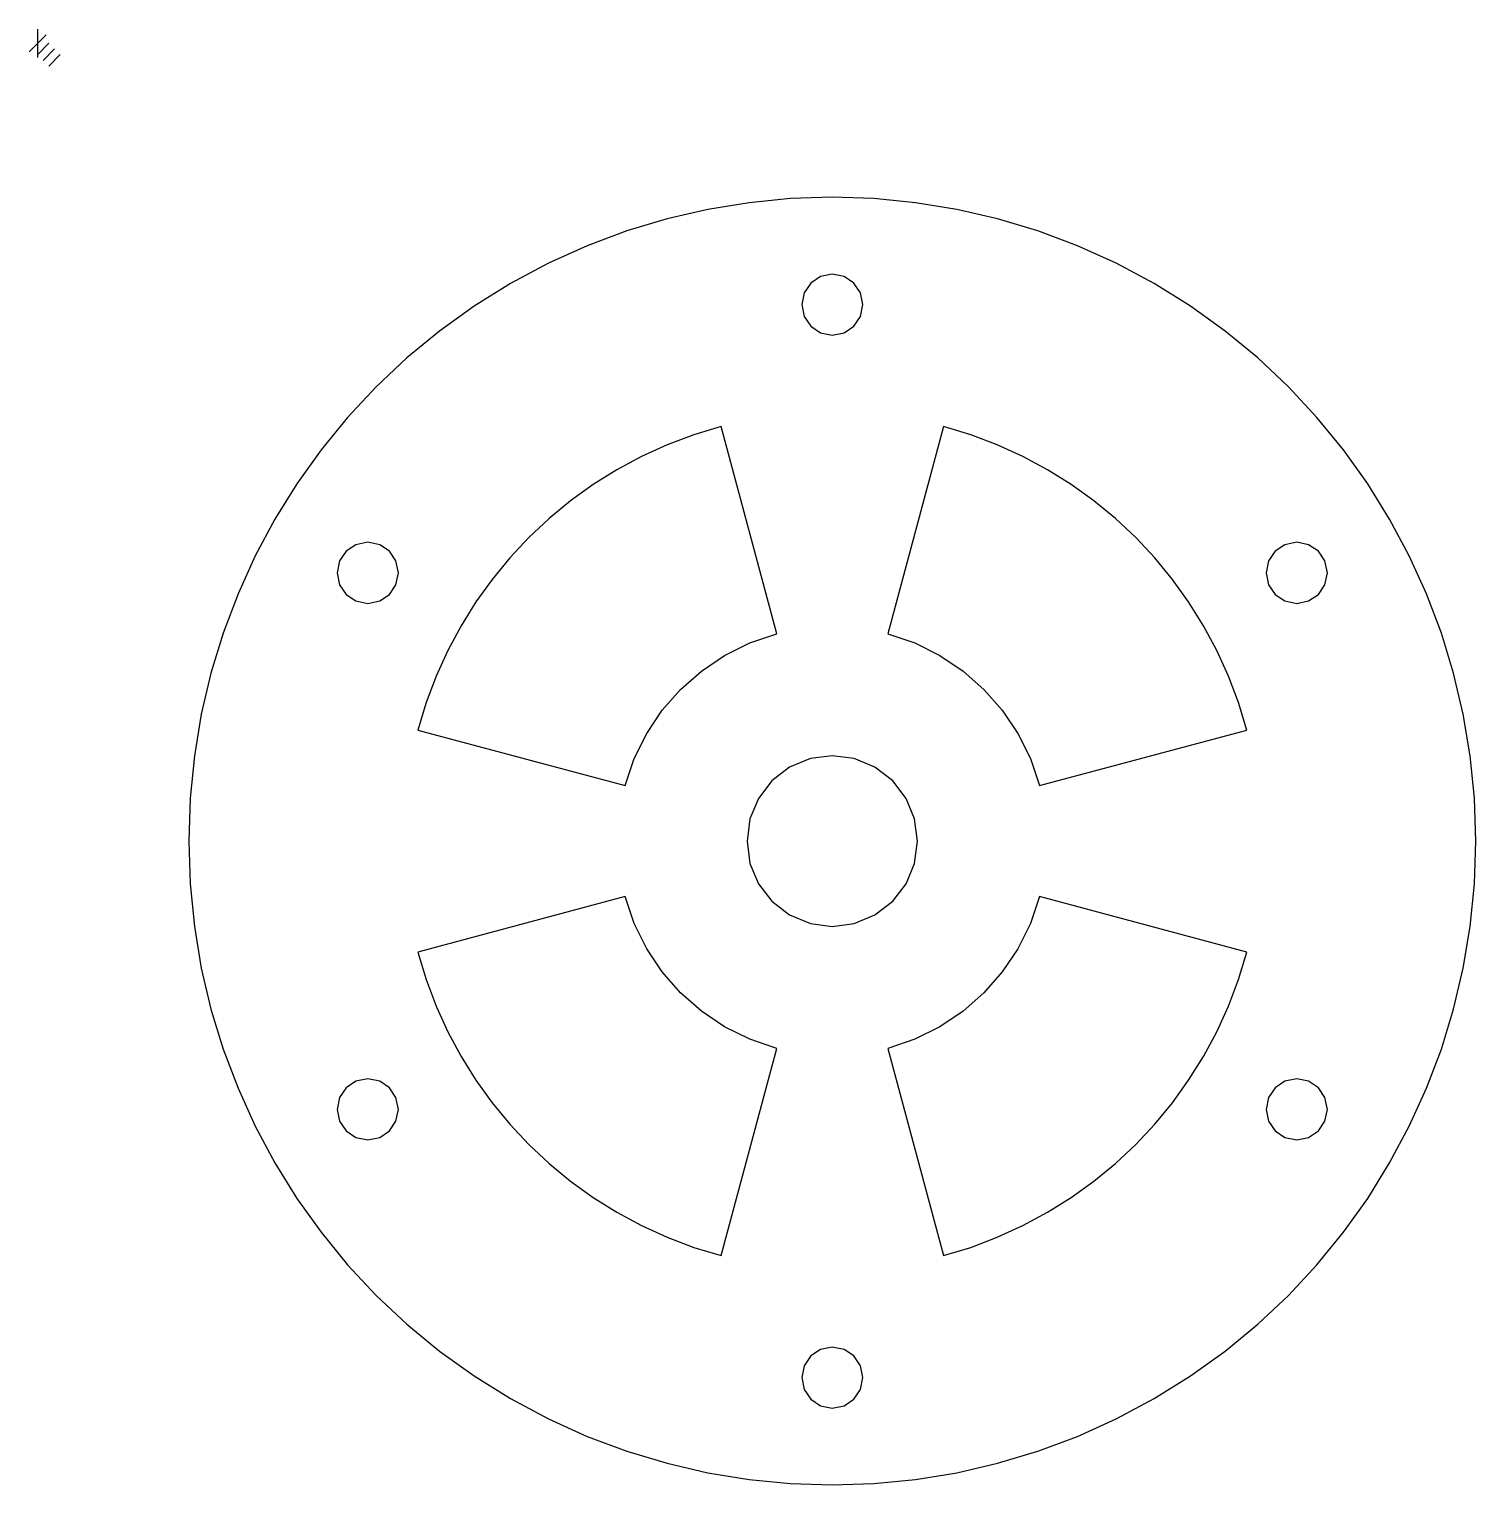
# Model space of a CAD drawing. Extents: x -1 to 134, y 16 to 151.
import ezdxf

# ---------------------------------------------------------------- set-up
doc = ezdxf.new("R2010")
doc.units = 0

msp = doc.modelspace()

# ---------------------------------------------------------------- linework, layer by layer
for p, q in [((62.485955, 134.519591), (58.679169, 133.640384)), ((66.330602, 135.147596), (62.485955, 134.519591)), ((70.200491, 135.524399), (66.330602, 135.147596)), ((74.083, 135.65), (70.200491, 135.524399)), ((77.965509, 135.524399), (74.083, 135.65)), ((81.835398, 135.147596), (77.965509, 135.524399)), ((85.680045, 134.519591), (81.835398, 135.147596)), ((89.486831, 133.640384), (85.680045, 134.519591)), ((58.679169, 133.640384), (54.922865, 132.509976)), ((93.243135, 132.509976), (89.486831, 133.640384)), ((54.922865, 132.509976), (51.229663, 131.128365)), ((96.936337, 131.128365), (93.243135, 132.509976)), ((51.229663, 131.128365), (47.612185, 129.495552)), ((100.553815, 129.495552), (96.936337, 131.128365)), ((47.612185, 129.495552), (44.08305, 127.611538)), ((104.08295, 127.611538), (100.553815, 129.495552)), ((44.08305, 127.611538), (40.686878, 125.497224)), ((72.069839, 127.661802), (71.458712, 126.757634)), ((72.975151, 128.271235), (72.069839, 127.661802)), ((74.083205, 128.494661), (72.975151, 128.271235)), ((75.191259, 128.271235), (74.083205, 128.494661)), ((76.096571, 127.661802), (75.191259, 128.271235)), ((76.707698, 126.757634), (76.096571, 127.661802)), ((107.479122, 125.497224), (104.08295, 127.611538)), ((71.458712, 126.757634), (71.23321, 125.65)), ((76.9332, 125.65), (76.707698, 126.757634)), ((40.686878, 125.497224), (37.464082, 123.180803)), ((71.23321, 125.65), (71.458712, 124.542366)), ((76.707698, 124.542366), (76.9332, 125.65)), ((76.9332, 125.65), (76.9332, 125.65)), ((110.701919, 123.180803), (107.479122, 125.497224)), ((71.458712, 124.542366), (72.069839, 123.638198)), ((72.069839, 123.638198), (72.975151, 123.028765)), ((75.191259, 123.028765), (76.096571, 123.638198)), ((76.096571, 123.638198), (76.707698, 124.542366)), ((37.464082, 123.180803), (34.420971, 120.673202)), ((72.975151, 123.028765), (74.083205, 122.805339)), ((74.083205, 122.805339), (75.191259, 123.028765)), ((113.74503, 120.673202), (110.701919, 123.180803)), ((34.420971, 120.673202), (31.563856, 117.985351)), ((116.602145, 117.985351), (113.74503, 120.673202)), ((31.563856, 117.985351), (28.899048, 115.128181)), ((119.266955, 115.128181), (116.602145, 117.985351)), ((28.899048, 115.128181), (26.432856, 112.112621)), ((63.7305, 114.287), (61.178719, 113.511483)), ((68.9069, 94.96852), (63.7305, 114.287)), ((84.436, 114.287), (79.25962, 94.9685)), ((86.987766, 113.511473), (84.436, 114.287)), ((121.73315, 112.112621), (119.266955, 115.128181)), ((61.178719, 113.511483), (58.70371, 112.575904)), ((89.462761, 112.575884), (86.987766, 113.511473)), ((26.432856, 112.112621), (24.171591, 108.949601)), ((56.311423, 111.48621), (54.007806, 110.248353)), ((58.70371, 112.575904), (56.311423, 111.48621)), ((91.855033, 111.486183), (89.462761, 112.575884)), ((94.158635, 110.248319), (91.855033, 111.486183)), ((123.994418, 108.949601), (121.73315, 112.112621)), ((54.007806, 110.248353), (51.79881, 108.86828)), ((96.367617, 108.868242), (94.158635, 110.248319)), ((24.171591, 108.949601), (22.121562, 105.65005)), ((51.79881, 108.86828), (49.690383, 107.351941)), ((98.476029, 107.3519), (96.367617, 108.868242)), ((126.04445, 105.65005), (123.994418, 108.949601)), ((49.690383, 107.351941), (47.688475, 105.705286)), ((100.477923, 105.705244), (98.476029, 107.3519)), ((22.121562, 105.65005), (20.289081, 102.224898)), ((47.688475, 105.705286), (45.799036, 103.934264)), ((102.367349, 103.934222), (100.477923, 105.705244)), ((127.876936, 102.224898), (126.04445, 105.65005)), ((29.673951, 103.271235), (28.768639, 102.661802)), ((30.782005, 103.494661), (29.673951, 103.271235)), ((31.890059, 103.271235), (30.782005, 103.494661)), ((32.795371, 102.661802), (31.890059, 103.271235)), ((45.799036, 103.934264), (44.028014, 102.044825)), ((104.138357, 102.044784), (102.367349, 103.934222)), ((116.275951, 103.271235), (115.370639, 102.661802)), ((117.384005, 103.494661), (116.275951, 103.271235)), ((118.492059, 103.271235), (117.384005, 103.494661)), ((119.397371, 102.661802), (118.492059, 103.271235)), ((20.289081, 102.224898), (18.680458, 98.685075)), ((28.157512, 101.757634), (27.93201, 100.65)), ((28.768639, 102.661802), (28.157512, 101.757634)), ((33.406498, 101.757634), (32.795371, 102.661802)), ((33.632, 100.65), (33.406498, 101.757634)), ((44.028014, 102.044825), (42.381359, 100.042917)), ((105.785, 100.042878), (104.138357, 102.044784)), ((114.759512, 101.757634), (114.53401, 100.65)), ((115.370639, 102.661802), (114.759512, 101.757634)), ((120.008498, 101.757634), (119.397371, 102.661802)), ((120.234, 100.65), (120.008498, 101.757634)), ((129.485566, 98.685075), (127.876936, 102.224898)), ((27.93201, 100.65), (28.157512, 99.542366)), ((33.406498, 99.542366), (33.632, 100.65)), ((33.632, 100.65), (33.632, 100.65)), ((114.53401, 100.65), (114.759512, 99.542366)), ((120.008498, 99.542366), (120.234, 100.65)), ((120.234, 100.65), (120.234, 100.65)), ((28.157512, 99.542366), (28.768639, 98.638198)), ((32.795371, 98.638198), (33.406498, 99.542366)), ((42.381359, 100.042917), (40.86502, 97.93449)), ((107.301326, 97.934455), (105.785, 100.042878)), ((114.759512, 99.542366), (115.370639, 98.638198)), ((119.397371, 98.638198), (120.008498, 99.542366)), ((18.680458, 98.685075), (17.302003, 95.04151)), ((28.768639, 98.638198), (29.673951, 98.028765)), ((29.673951, 98.028765), (30.782005, 97.805339)), ((30.782005, 97.805339), (31.890059, 98.028765)), ((31.890059, 98.028765), (32.795371, 98.638198)), ((40.86502, 97.93449), (39.484947, 95.725494)), ((108.681388, 95.725464), (107.301326, 97.934455)), ((115.370639, 98.638198), (116.275951, 98.028765)), ((116.275951, 98.028765), (117.384005, 97.805339)), ((117.384005, 97.805339), (118.492059, 98.028765)), ((118.492059, 98.028765), (119.397371, 98.638198)), ((130.86403, 95.04151), (129.485566, 98.685075)), ((17.302003, 95.04151), (16.160025, 91.305133)), ((39.484947, 95.725494), (38.24709, 93.421877)), ((109.919236, 93.421853), (108.681388, 95.725464)), ((132.006017, 91.305133), (130.86403, 95.04151)), ((64.045557, 92.949192), (66.393507, 94.112969)), ((66.393507, 94.112969), (68.9069, 94.96852)), ((79.25962, 94.9685), (81.773013, 94.112949)), ((81.773013, 94.112949), (84.120963, 92.949172)), ((38.24709, 93.421877), (37.157396, 91.02959)), ((61.886846, 91.500985), (64.045557, 92.949192)), ((84.120963, 92.949172), (86.279674, 91.500965)), ((111.00892, 91.029573), (109.919236, 93.421853)), ((16.160025, 91.305133), (15.260836, 87.486874)), ((37.157396, 91.02959), (36.221817, 88.554581)), ((59.941173, 89.792147), (61.886846, 91.500985)), ((86.279674, 91.500965), (88.225347, 89.792127)), ((111.944491, 88.554572), (111.00892, 91.029573)), ((132.905218, 87.486874), (132.006017, 91.305133)), ((58.232335, 87.846474), (59.941173, 89.792147)), ((88.225347, 89.792127), (89.934185, 87.846454)), ((36.221817, 88.554581), (35.4463, 86.0028)), ((112.72, 86.0028), (111.944491, 88.554572)), ((15.260836, 87.486874), (14.610745, 83.597662)), ((56.784128, 85.687763), (58.232335, 87.846474)), ((89.934185, 87.846454), (91.382392, 85.687743)), ((133.555322, 83.597662), (132.905218, 87.486874)), ((35.4463, 86.0028), (54.7648, 80.82642)), ((35.4463, 86.0028), (35.4463, 86.0028)), ((55.620351, 83.339813), (56.784128, 85.687763)), ((91.382392, 85.687743), (92.546169, 83.339793)), ((93.40172, 80.8264), (112.72, 86.0028)), ((14.610745, 83.597662), (14.216063, 79.648428)), ((54.7648, 80.82642), (55.620351, 83.339813)), ((72.042192, 83.333816), (70.108205, 82.534993)), ((74.0832, 83.60009), (72.042192, 83.333816)), ((76.124208, 83.333816), (74.0832, 83.60009)), ((78.058195, 82.534993), (76.124208, 83.333816)), ((92.546169, 83.339793), (93.40172, 80.8264)), ((133.950019, 79.648428), (133.555322, 83.597662)), ((70.108205, 82.534993), (68.449411, 81.259523)), ((79.716989, 81.259523), (78.058195, 82.534993)), ((68.449411, 81.259523), (67.198307, 79.625095)), ((80.968095, 79.625095), (79.716989, 81.259523)), ((14.216063, 79.648428), (14.0831, 75.6501)), ((67.198307, 79.625095), (66.408403, 77.724393)), ((81.758002, 77.724393), (80.968095, 79.625095)), ((134.083, 75.6501), (133.950019, 79.648428)), ((66.408403, 77.724393), (66.13321, 75.6501)), ((82.0332, 75.6501), (81.758002, 77.724393)), ((14.0831, 75.6501), (14.216072, 71.651772)), ((66.13321, 75.6501), (66.408406, 73.575807)), ((81.758002, 73.575807), (82.033195, 75.6501)), ((82.033195, 75.6501), (82.0332, 75.6501)), ((133.949987, 71.651772), (134.08295, 75.6501)), ((134.08295, 75.6501), (134.083, 75.6501)), ((66.408406, 73.575807), (67.198311, 71.675105)), ((80.968098, 71.675105), (81.758002, 73.575807)), ((14.216072, 71.651772), (14.610761, 67.702538)), ((67.198311, 71.675105), (68.449416, 70.040677)), ((79.716994, 70.040677), (80.968098, 71.675105)), ((133.555305, 67.702538), (133.949987, 71.651772)), ((54.76478, 70.4737), (35.4463, 65.2973)), ((55.620331, 67.960307), (54.76478, 70.4737)), ((68.449416, 70.040677), (70.10821, 68.765207)), ((78.0582, 68.765207), (79.716994, 70.040677)), ((93.4015, 70.47367), (92.545949, 67.960277)), ((112.72, 65.2973), (93.4015, 70.47367)), ((56.784108, 65.612357), (55.620331, 67.960307)), ((70.10821, 68.765207), (72.042197, 67.966384)), ((72.042197, 67.966384), (74.083205, 67.70011)), ((74.083205, 67.70011), (76.124213, 67.966384)), ((76.124213, 67.966384), (78.0582, 68.765207)), ((92.545949, 67.960277), (91.382172, 65.612327)), ((14.610761, 67.702538), (15.260859, 63.813326)), ((132.905214, 63.813326), (133.555305, 67.702538)), ((35.4463, 65.2973), (36.221817, 62.745519)), ((58.232315, 63.453646), (56.784108, 65.612357)), ((91.382172, 65.612327), (89.933965, 63.453616)), ((111.944491, 62.745528), (112.72, 65.2973)), ((15.260859, 63.813326), (16.160054, 59.995067)), ((132.006025, 59.995067), (132.905214, 63.813326)), ((36.221817, 62.745519), (37.157396, 60.27051)), ((59.941153, 61.507973), (58.232315, 63.453646)), ((89.933965, 63.453616), (88.225127, 61.507943)), ((111.00892, 60.270527), (111.944491, 62.745528)), ((61.886826, 59.799135), (59.941153, 61.507973)), ((88.225127, 61.507943), (86.279454, 59.799105)), ((16.160054, 59.995067), (17.302036, 56.25869)), ((37.157396, 60.27051), (38.24709, 57.878223)), ((64.045537, 58.350928), (61.886826, 59.799135)), ((86.279454, 59.799105), (84.120743, 58.350898)), ((109.919236, 57.878247), (111.00892, 60.270527)), ((130.864047, 56.25869), (132.006025, 59.995067)), ((66.393487, 57.187151), (64.045537, 58.350928)), ((84.120743, 58.350898), (81.772793, 57.187121)), ((38.24709, 57.878223), (39.484947, 55.574606)), ((68.90688, 56.3316), (66.393487, 57.187151)), ((81.772793, 57.187121), (79.2594, 56.33157)), ((108.681388, 55.574636), (109.919236, 57.878247)), ((17.302036, 56.25869), (18.680496, 52.615125)), ((63.7305, 37.0131), (68.90688, 56.3316)), ((79.2594, 56.33157), (84.436, 37.0131)), ((129.485592, 52.615125), (130.864047, 56.25869)), ((39.484947, 55.574606), (40.86502, 53.36561)), ((107.301326, 53.365645), (108.681388, 55.574636)), ((29.673951, 53.271335), (28.768639, 52.661902)), ((30.782005, 53.494761), (29.673951, 53.271335)), ((31.890059, 53.271335), (30.782005, 53.494761)), ((32.795371, 52.661902), (31.890059, 53.271335)), ((40.86502, 53.36561), (42.381359, 51.257183)), ((105.785, 51.257222), (107.301326, 53.365645)), ((116.275951, 53.271335), (115.370639, 52.661902)), ((117.384005, 53.494761), (116.275951, 53.271335)), ((118.492059, 53.271335), (117.384005, 53.494761)), ((119.397371, 52.661902), (118.492059, 53.271335)), ((18.680496, 52.615125), (20.289123, 49.075302)), ((28.157512, 51.757734), (27.93201, 50.6501)), ((28.768639, 52.661902), (28.157512, 51.757734)), ((33.406498, 51.757734), (32.795371, 52.661902)), ((33.632, 50.6501), (33.406498, 51.757734)), ((114.759512, 51.757734), (114.53401, 50.6501)), ((115.370639, 52.661902), (114.759512, 51.757734)), ((120.008498, 51.757734), (119.397371, 52.661902)), ((120.234, 50.6501), (120.008498, 51.757734)), ((127.876969, 49.075302), (129.485592, 52.615125)), ((27.93201, 50.6501), (28.157512, 49.542466)), ((33.406498, 49.542466), (33.632, 50.6501)), ((33.632, 50.6501), (33.632, 50.6501)), ((42.381359, 51.257183), (44.028014, 49.255275)), ((104.138357, 49.255316), (105.785, 51.257222)), ((114.53401, 50.6501), (114.759512, 49.542466)), ((120.008498, 49.542466), (120.234, 50.6501)), ((120.234, 50.6501), (120.234, 50.6501)), ((20.289123, 49.075302), (22.121606, 45.65015)), ((28.157512, 49.542466), (28.768639, 48.638298)), ((32.795371, 48.638298), (33.406498, 49.542466)), ((44.028014, 49.255275), (45.799036, 47.365836)), ((102.367349, 47.365878), (104.138357, 49.255316)), ((114.759512, 49.542466), (115.370639, 48.638298)), ((119.397371, 48.638298), (120.008498, 49.542466)), ((126.044488, 45.65015), (127.876969, 49.075302)), ((28.768639, 48.638298), (29.673951, 48.028865)), ((29.673951, 48.028865), (30.782005, 47.805439)), ((30.782005, 47.805439), (31.890059, 48.028865)), ((31.890059, 48.028865), (32.795371, 48.638298)), ((115.370639, 48.638298), (116.275951, 48.028865)), ((116.275951, 48.028865), (117.384005, 47.805439)), ((117.384005, 47.805439), (118.492059, 48.028865)), ((118.492059, 48.028865), (119.397371, 48.638298)), ((45.799036, 47.365836), (47.688475, 45.594814)), ((100.477923, 45.594856), (102.367349, 47.365878)), ((22.121606, 45.65015), (24.171636, 42.350599)), ((47.688475, 45.594814), (49.690383, 43.948159)), ((98.476029, 43.9482), (100.477923, 45.594856)), ((123.994459, 42.350599), (126.044488, 45.65015)), ((49.690383, 43.948159), (51.79881, 42.43182)), ((96.367617, 42.431858), (98.476029, 43.9482)), ((24.171636, 42.350599), (26.432903, 39.187579)), ((51.79881, 42.43182), (54.007806, 41.051747)), ((94.158635, 41.051781), (96.367617, 42.431858)), ((121.733194, 39.187579), (123.994459, 42.350599)), ((54.007806, 41.051747), (56.311423, 39.81389)), ((91.855033, 39.813917), (94.158635, 41.051781)), ((56.311423, 39.81389), (58.70371, 38.724196)), ((89.462761, 38.724216), (91.855033, 39.813917)), ((26.432903, 39.187579), (28.899096, 36.172019)), ((58.70371, 38.724196), (61.178719, 37.788617)), ((86.987766, 37.788627), (89.462761, 38.724216)), ((119.267002, 36.172019), (121.733194, 39.187579)), ((61.178719, 37.788617), (63.7305, 37.0131)), ((84.436, 37.0131), (86.987766, 37.788627)), ((28.899096, 36.172019), (31.563905, 33.314849)), ((116.602194, 33.314849), (119.267002, 36.172019)), ((31.563905, 33.314849), (34.42102, 30.626998)), ((113.745079, 30.626998), (116.602194, 33.314849)), ((34.42102, 30.626998), (37.464131, 28.119397)), ((110.701968, 28.119397), (113.745079, 30.626998)), ((74.083205, 28.494861), (72.975151, 28.271435)), ((75.191259, 28.271435), (74.083205, 28.494861)), ((37.464131, 28.119397), (40.686928, 25.802976)), ((72.069839, 27.662002), (71.458712, 26.757834)), ((72.975151, 28.271435), (72.069839, 27.662002)), ((76.096571, 27.662002), (75.191259, 28.271435)), ((76.707698, 26.757834), (76.096571, 27.662002)), ((107.479172, 25.802976), (110.701968, 28.119397)), ((40.686928, 25.802976), (44.0831, 23.688662)), ((71.458712, 26.757834), (71.23321, 25.6502)), ((76.9332, 25.6502), (76.707698, 26.757834)), ((104.083, 23.688662), (107.479172, 25.802976)), ((71.23321, 25.6502), (71.458712, 24.542566)), ((71.458712, 24.542566), (72.069839, 23.638398)), ((76.096571, 23.638398), (76.707698, 24.542566)), ((76.707698, 24.542566), (76.9332, 25.6502)), ((76.9332, 25.6502), (76.9332, 25.6502)), ((44.0831, 23.688662), (47.612235, 21.804648)), ((72.069839, 23.638398), (72.975151, 23.028965)), ((75.191259, 23.028965), (76.096571, 23.638398)), ((100.553865, 21.804648), (104.083, 23.688662)), ((47.612235, 21.804648), (51.229713, 20.171835)), ((72.975151, 23.028965), (74.083205, 22.805539)), ((74.083205, 22.805539), (75.191259, 23.028965)), ((96.936387, 20.171835), (100.553865, 21.804648)), ((51.229713, 20.171835), (54.922915, 18.790224)), ((93.243185, 18.790224), (96.936387, 20.171835)), ((54.922915, 18.790224), (58.679219, 17.659816)), ((58.679219, 17.659816), (62.486005, 16.780609)), ((85.680095, 16.780609), (89.486881, 17.659816)), ((89.486881, 17.659816), (93.243185, 18.790224)), ((62.486005, 16.780609), (66.330652, 16.152604)), ((81.835448, 16.152604), (85.680095, 16.780609)), ((66.330652, 16.152604), (70.200541, 15.775801)), ((70.200541, 15.775801), (74.08305, 15.6502)), ((74.08305, 15.6502), (77.965559, 15.775801)), ((77.965559, 15.775801), (81.835448, 16.152604))]:
    msp.add_line(p, q)
at = {"layer": 'Layer 1'}
for p, q in [((0.793749, 150.794), (-0.793749, 149.206)), ((0, 151.323), (0, 148.677)), ((1.05833, 150), (0, 148.94167)), ((1.5875, 149.471), (0.52917, 148.41267)), ((2.11666, 148.942), (1.05833, 147.88367))]:
    msp.add_line(p, q, dxfattribs=at)

doc.saveas('drawing.dxf')
